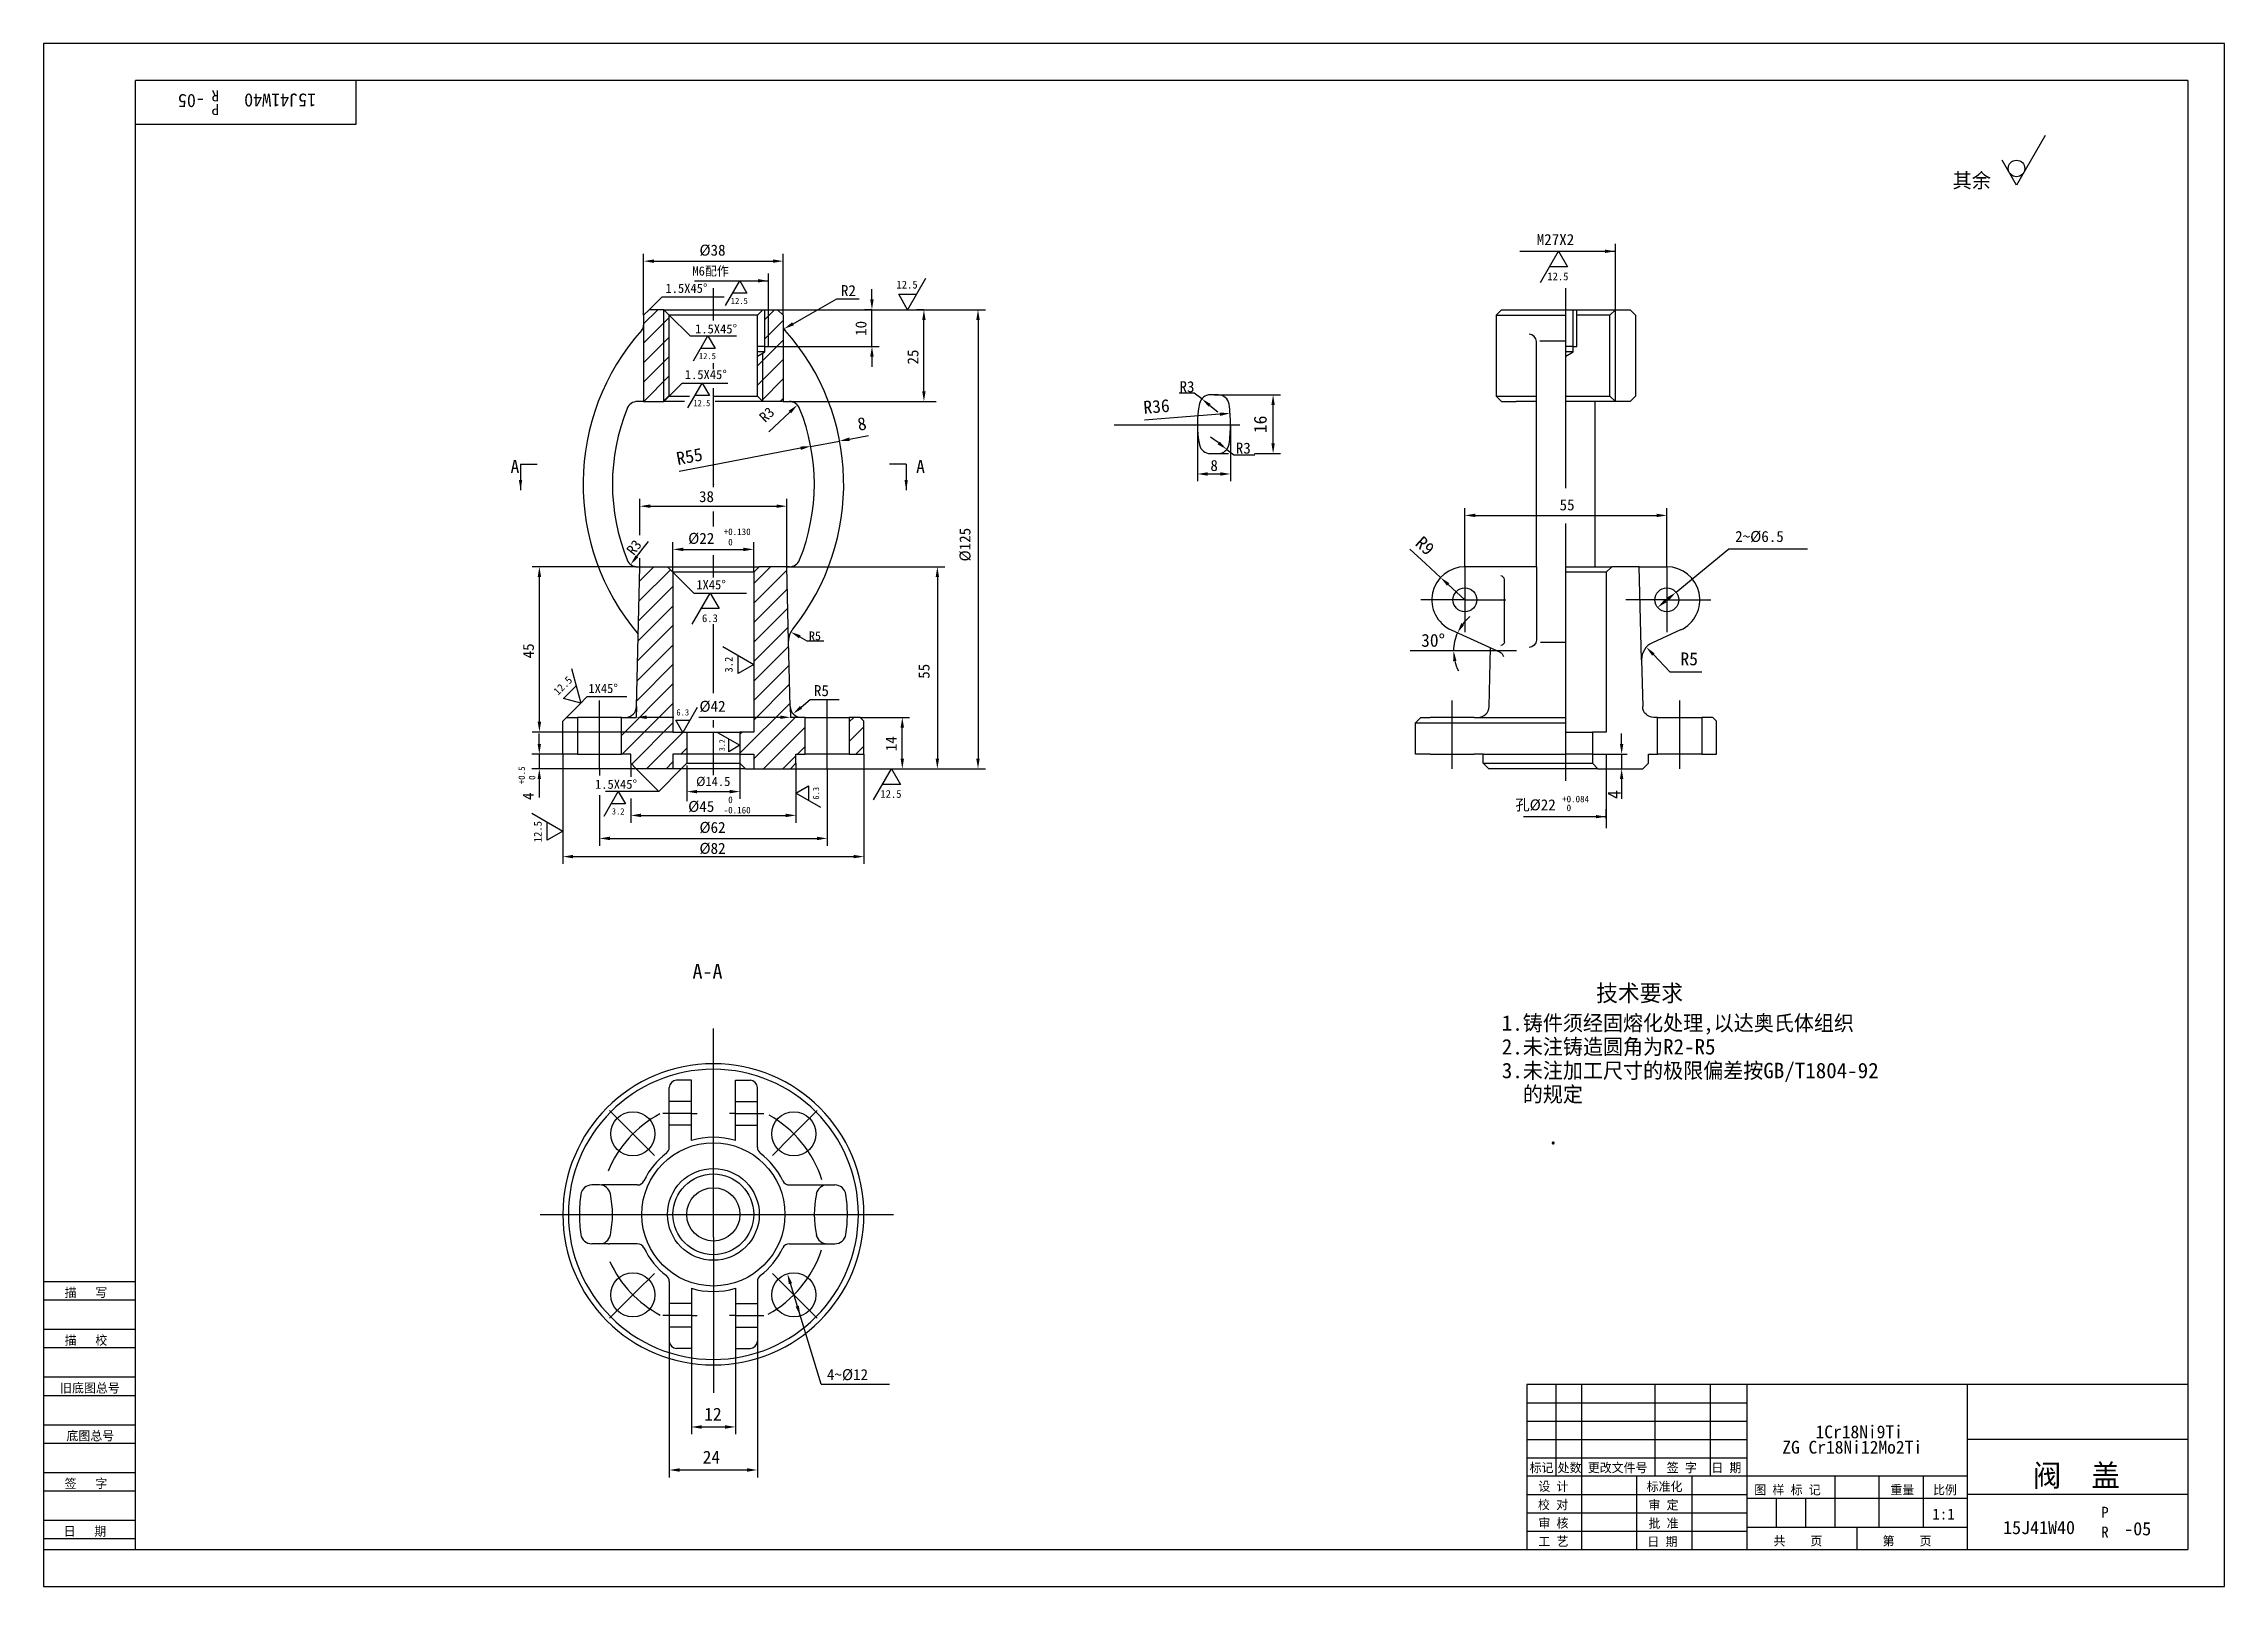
# Model space of a CAD drawing. Header units: metres. Extents: x 0 to 594, y 0 to 420.
import ezdxf

# ---------------------------------------------------------------- set-up
doc = ezdxf.new("R2010")
doc.units = ezdxf.units.M
for name, color, linetype in [('B', 3, 'Continuous'), ('C', 6, 'Continuous'), ('D', 1, 'Continuous'), ('FL', 5, 'Continuous'), ('T', 7, 'Continuous'), ('TL', 4, 'Continuous')]:
    doc.layers.add(name, color=color, linetype=linetype)

# ---------------------------------------------------------------- blocks, each defined once
blk = doc.blocks.new('TUKUN2')
at = {"layer": 'FL'}
for p, q in [((0, 420), (0, 0)), ((594, 420), (0, 420)), ((594, 0), (594, 420)), ((0, 78), (25, 78)), ((0, 70), (25, 70)), ((0, 65), (25, 65)), ((0, 57), (25, 57)), ((412, 30), (412, 55)), ((419, 10), (419, 55)), ((439, 30), (439, 55)), ((454, 30), (454, 55)), ((0, 52), (25, 52)), ((404, 50), (464, 50)), ((0, 44), (25, 44)), ((404, 45), (464, 45)), ((0, 39), (25, 39)), ((404, 40), (464, 40)), ((0, 31), (25, 31)), ((404, 35), (464, 35)), ((449, 10), (449, 30)), ((0, 26), (25, 26)), ((404, 25), (464, 25)), ((0, 18), (25, 18)), ((404, 20), (464, 20)), ((0, 13), (25, 13)), ((404, 15), (464, 15)), ((0, 0), (594, 0))]:
    blk.add_line(p, q, dxfattribs=at)
at = {"layer": 'TL'}
for p, q in [((25, 10), (25, 410)), ((584, 410), (25, 410)), ((85, 410), (85, 398)), ((584, 410), (584, 10)), ((85, 398), (25, 398)), ((0, 83), (25, 83)), ((404, 55), (404, 10)), ((584, 55), (404, 55)), ((464, 10), (464, 55)), ((524, 10), (524, 55)), ((584, 40), (524, 40)), ((524, 30), (404, 30)), ((434, 10), (434, 30)), ((488, 16), (488, 30)), ((500, 16), (500, 30)), ((512, 16), (512, 30)), ((464, 24), (524, 24)), ((472, 16), (472, 24)), ((480, 16), (480, 24)), ((584, 25), (524, 25)), ((524, 16), (464, 16)), ((494, 10), (494, 16)), ((0, 10), (584, 10))]:
    blk.add_line(p, q, dxfattribs=at)
at = {"layer": 'T'}
for s, p in [('描   写', (5.74, 78.76)), ('描   校', (5.74, 65.76)), ('旧底图总号', (4.49, 52.76)), ('底图总号', (6.22, 39.76)), ('标记', (404.75, 31.07)), ('处数', (412.38, 31.07)), ('更改文件号', (420.61, 31.07)), ('签 字', (442.1, 31.07)), ('日 期', (454.23, 31.07)), ('签   字', (5.74, 26.76)), ('校 对', (407.05, 20.99)), ('设 计', (407.14, 25.99)), ('标准化', (436.65, 25.93)), ('审 定', (437.13, 20.93)), ('图 样 标 记', (465.95, 25.04)), ('重量', (503.03, 25.04)), ('比例', (514.64, 25.04)), ('审 核', (407.14, 15.99)), ('批 准', (437.13, 15.93)), ('日   期', (5.45, 13.76)), ('工 艺', (407.14, 10.99)), ('日 期', (436.84, 10.93)), ('共    页', (471.18, 11.13)), ('第    页', (500.9, 11.13))]:
    blk.add_text(s, height=2.5, dxfattribs=at).set_placement(p)

msp = doc.modelspace()

# ---------------------------------------------------------------- linework, layer by layer
for p, q in [((163.43, 343.74), (167.26, 347.57)), ((163.43, 338.44), (170.43, 345.44)), ((196.43, 344.92), (199.08, 347.57)), ((196.43, 339.62), (201.43, 344.62)), ((163.43, 333.13), (170.43, 340.13)), ((194.43, 332.31), (201.43, 339.31)), ((163.43, 327.83), (170.43, 334.83)), ((194.43, 327.01), (201.43, 334.01)), ((163.47, 322.57), (170.43, 329.53)), ((195.61, 322.89), (201.43, 328.71)), ((168.77, 322.57), (170.43, 324.22)), ((200.59, 322.57), (201.43, 323.4)), ((162.2, 268.27), (170.72, 276.78)), ((162.33, 273.7), (166.2, 277.57)), ((193.43, 272.98), (198.02, 277.57)), ((193.43, 267.67), (202.45, 276.69)), ((162.07, 262.83), (171.43, 272.19)), ((193.43, 262.37), (202.57, 271.52)), ((161.8, 251.96), (171.43, 261.58)), ((161.94, 257.39), (171.43, 266.89)), ((193.43, 257.07), (202.7, 266.34)), ((161.67, 246.52), (171.43, 256.28)), ((193.43, 251.76), (202.83, 261.16)), ((193.43, 246.46), (202.95, 255.99)), ((161.54, 241.09), (171.43, 250.98)), ((193.43, 241.16), (203.08, 250.81)), ((157.43, 231.67), (171.43, 245.67)), ((193.43, 235.85), (203.21, 245.63)), ((157.63, 226.57), (171.43, 240.37)), ((189.68, 226.8), (203.33, 240.46)), ((160.18, 223.82), (171.43, 235.07)), ((164.23, 222.57), (174.23, 232.57)), ((189.68, 232.1), (190.14, 232.57)), ((193.43, 225.25), (205.05, 236.87)), ((196.05, 222.57), (207.43, 233.94)), ((219.43, 235.34), (220.66, 236.57)), ((219.43, 230.03), (223.43, 234.03)), ((173.54, 226.57), (175.18, 228.21)), ((201.36, 222.57), (204.93, 226.14)), ((205.36, 226.57), (207.43, 228.64)), ((221.27, 226.57), (223.43, 228.73)), ((169.54, 222.57), (171.43, 224.46))]:
    msp.add_line(p, q)
at = {"layer": 'B'}
for p, q in [((176.43, 132.02), (170.43, 132.02)), ((188.43, 132.02), (194.43, 132.02)), ((176.43, 125.52), (170.43, 125.52)), ((188.43, 125.52), (194.43, 125.52)), ((176.43, 77.02), (170.43, 77.02)), ((188.43, 77.02), (194.43, 77.02)), ((176.43, 70.52), (170.43, 70.52)), ((188.43, 70.52), (194.43, 70.52))]:
    msp.add_line(p, q, dxfattribs=at)
at = {"layer": 'C'}
for p, q in [((182.43, 344.66), (182.43, 353.46)), ((414.63, 298.99), (414.63, 353.46)), ((182.43, 331.34), (182.43, 333.05)), ((182.43, 299.28), (182.43, 326.2)), ((291.62, 316.23), (325.8, 316.23)), ((182.43, 288.58), (182.43, 292.62)), ((414.63, 219.31), (414.63, 289.35)), ((182.43, 274.7), (182.43, 280.71)), ((387.13, 277.57), (387.13, 259.77)), ((442.13, 277.57), (442.13, 259.77)), ((387.13, 268.57), (375.13, 268.57)), ((387.13, 268.57), (398.29, 268.57)), ((442.13, 268.57), (430.97, 268.57)), ((442.13, 268.57), (454.13, 268.57)), ((182.43, 243.13), (182.43, 261.91)), ((151.43, 222.57), (151.43, 241.13)), ((213.43, 222.57), (213.43, 241.13)), ((383.63, 222.57), (383.63, 241.13)), ((445.63, 222.57), (445.63, 241.13)), ((182.43, 233.8), (182.43, 235.8)), ((182.43, 220.86), (182.43, 232.57)), ((182.43, 95.05), (182.43, 151.91)), ((161.21, 122.48), (154.14, 129.55)), ((169.93, 128.77), (168.65, 128.77)), ((176.43, 128.77), (169.93, 128.77)), ((176.43, 128.77), (178.06, 128.77)), ((188.43, 128.77), (186.79, 128.77)), ((188.43, 128.77), (194.92, 128.77)), ((194.92, 128.77), (196.2, 128.77)), ((203.64, 122.48), (210.71, 129.55)), ((166.36, 117.34), (161.21, 122.48)), ((198.5, 117.34), (203.64, 122.48)), ((135.24, 101.27), (231.46, 101.27)), ((182.43, 95.05), (182.43, 52.68)), ((166.36, 85.2), (161.21, 80.05)), ((198.5, 85.2), (203.64, 80.05)), ((161.21, 80.05), (154.14, 72.98)), ((203.64, 80.05), (210.71, 72.98)), ((169.93, 73.77), (168.65, 73.77)), ((176.43, 73.77), (169.93, 73.77)), ((176.43, 73.77), (178.06, 73.77)), ((188.43, 73.77), (186.79, 73.77)), ((188.43, 73.77), (194.92, 73.77)), ((194.92, 73.77), (196.2, 73.77))]:
    msp.add_line(p, q, dxfattribs=at)
for start, end in [(118.11, 157.67), (17.73, 60.62), (298.77, 341.87), (204.49, 242.1)]:
    msp.add_arc((182.43, 101.27), 31, start, end, dxfattribs=at)
at = {"layer": 'D'}
for p, q in [((545.19, 395.03), (537.38, 381.51)), ((537.38, 381.51), (533.48, 388.27)), ((163.43, 346.07), (163.43, 362.78)), ((201.43, 346.07), (201.43, 362.78)), ((402.11, 363.46), (428.13, 363.46)), ((407.73, 355.01), (412.6, 363.46)), ((412.6, 363.46), (415.04, 359.23)), ((428.13, 362.42), (428.13, 365.46)), ((428.13, 347.57), (428.13, 364.5)), ((166.23, 360.78), (198.63, 360.78)), ((197.43, 354.22), (197.43, 357.43)), ((415.04, 359.23), (410.16, 359.23)), ((164.93, 347.57), (168.46, 351.1)), ((168.46, 351.1), (185.36, 351.1)), ((177.29, 355.43), (197.43, 355.43)), ((185.71, 348.67), (189.62, 355.43)), ((191.57, 352.05), (187.66, 352.05)), ((189.62, 355.43), (191.57, 352.05)), ((197.43, 347.57), (197.43, 355.95)), ((206.56, 345.12), (216.06, 350.51)), ((216.06, 350.51), (222.18, 350.51)), ((225.62, 350.37), (225.62, 353.17)), ((235.34, 347.57), (232.9, 351.79)), ((232.9, 351.79), (237.78, 351.79)), ((240.22, 356.02), (235.34, 347.57)), ((170.43, 346.07), (176.08, 340.41)), ((199.93, 347.57), (256.51, 347.57)), ((204.12, 343.74), (206.56, 345.12)), ((225.62, 347.57), (223.62, 347.57)), ((225.62, 337.57), (225.62, 347.57)), ((239.78, 347.57), (237.78, 347.57)), ((239.78, 325.37), (239.78, 344.77)), ((254.51, 344.77), (254.51, 225.37)), ((176.08, 340.41), (188.69, 340.41)), ((177.03, 333.65), (180.93, 340.41)), ((180.93, 340.41), (182.88, 337.03)), ((182.88, 337.03), (178.98, 337.03)), ((197.43, 337.57), (227.62, 337.57)), ((225.62, 334.77), (225.62, 331.97)), ((170.43, 324.07), (173.96, 327.6)), ((173.96, 327.6), (186.41, 327.6)), ((175.5, 320.84), (179.4, 327.6)), ((179.4, 327.6), (181.36, 324.22)), ((181.36, 324.22), (177.45, 324.22)), ((203.13, 322.57), (243.11, 322.57)), ((313.43, 324.87), (309.27, 324.87)), ((315.47, 323.3), (313.43, 324.87)), ((317.63, 321.52), (319.79, 319.74)), ((318.96, 324.41), (336.89, 324.41)), ((334.89, 311.18), (334.89, 321.61)), ((198.99, 315.67), (197.53, 314.29)), ((203.28, 319.71), (198.99, 315.67)), ((308.91, 318.19), (299.85, 317.45)), ((320.38, 319.12), (308.91, 318.19)), ((314.27, 316.23), (314.27, 300.84)), ((323.29, 316.23), (323.29, 300.84)), ((206.2, 309.86), (182.16, 305.27)), ((208.91, 310.31), (216.78, 311.8)), ((219.53, 312.33), (222.28, 312.85)), ((222.28, 312.85), (224.66, 313.3)), ((319.92, 311.39), (317.81, 312.87)), ((320.08, 311.27), (319.92, 311.39)), ((322.26, 309.52), (324.16, 308.01)), ((129.91, 305.53), (129.91, 298.39)), ((129.91, 305.53), (134.46, 305.53)), ((182.16, 305.27), (173.07, 303.53)), ((234.95, 305.53), (230.4, 305.53)), ((234.95, 305.53), (234.95, 298.39)), ((318.96, 308.38), (322.77, 308.38)), ((324.16, 308.01), (328.2, 308.01)), ((328.2, 308.01), (329.93, 308.01)), ((329.81, 308.38), (336.89, 308.38)), ((182.43, 300.07), (182.43, 299.95)), ((317.07, 302.84), (320.49, 302.84)), ((162.43, 286.15), (162.43, 296.07)), ((165.23, 294.07), (199.63, 294.07)), ((202.43, 277.57), (202.43, 296.07)), ((387.13, 277.57), (387.13, 293.56)), ((389.93, 291.56), (439.33, 291.56)), ((442.13, 277.57), (442.13, 293.56)), ((161.6, 280.41), (163.31, 282.63)), ((162.43, 277.57), (162.43, 279.88)), ((163.31, 282.63), (164.74, 284.47)), ((171.43, 276.07), (171.43, 284.31)), ((174.23, 282.31), (190.63, 282.31)), ((193.43, 276.07), (193.43, 284.31)), ((376.38, 278.45), (372.14, 282.35)), ((444.64, 270.63), (458.99, 282.44)), ((458.99, 282.44), (480.45, 282.44)), ((161.41, 277.57), (133.04, 277.57)), ((135.04, 235.37), (135.04, 274.77)), ((171.43, 276.07), (177.08, 270.41)), ((203.44, 277.57), (245.44, 277.57)), ((243.44, 274.77), (243.44, 225.37)), ((380.5, 274.66), (376.38, 278.45)), ((448.97, 274.19), (449.03, 274.25)), ((176.67, 261.96), (181.54, 270.41)), ((177.08, 270.41), (191.44, 270.41)), ((181.54, 270.41), (183.98, 266.19)), ((382.57, 272.76), (387.13, 268.57)), ((442.48, 268.86), (441.78, 268.28)), ((183.98, 266.19), (179.11, 266.19)), ((184.98, 255.87), (193.43, 250.99)), ((205.98, 258.5), (207.92, 257.46)), ((207.92, 257.46), (211.38, 257.46)), ((211.38, 257.46), (212.54, 257.46)), ((143.82, 249.91), (146.35, 240.49)), ((189.2, 248.55), (189.2, 253.43)), ((193.43, 250.99), (189.2, 248.55)), ((401.21, 254.7), (372.22, 254.7)), ((438.47, 253.68), (442.95, 249)), ((141.63, 241.75), (145.08, 245.2)), ((442.95, 249), (445.75, 249)), ((445.75, 249), (451.67, 249)), ((146.35, 240.49), (141.63, 241.75)), ((142.43, 236.57), (145.96, 240.1)), ((145.96, 240.1), (148.08, 242.23)), ((148.08, 242.23), (158.83, 242.23)), ((161.5, 239.5), (161.43, 236.57)), ((178.05, 239.24), (174.14, 232.48)), ((203.36, 239.5), (203.43, 236.57)), ((206.3, 239.32), (208.83, 241.41)), ((208.83, 241.41), (211.63, 241.41)), ((211.63, 241.41), (216.72, 241.41)), ((171.43, 232.57), (133.04, 232.57)), ((135.02, 229.37), (135.02, 232.17)), ((158.5, 236.57), (161.43, 236.57)), ((164.23, 236.6), (171.62, 236.6)), ((174.14, 232.48), (172.19, 235.86)), ((172.19, 235.86), (176.1, 235.86)), ((178.43, 236.6), (200.63, 236.6)), ((183.59, 232.49), (189.68, 228.97)), ((206.35, 236.57), (203.43, 236.57)), ((222.43, 236.57), (235.89, 236.57)), ((233.89, 225.37), (233.89, 233.77)), ((429.82, 229.37), (429.82, 232.17)), ((141.43, 226.57), (133.02, 226.57)), ((135.02, 226.57), (135.02, 222.57)), ((141.43, 226.57), (141.43, 196.67)), ((186.64, 227.22), (186.64, 230.73)), ((189.68, 228.97), (186.64, 227.22)), ((223.43, 226.57), (223.43, 196.67)), ((425.63, 226.57), (431.37, 226.57)), ((429.82, 226.57), (429.82, 222.57)), ((161.43, 222.57), (133.02, 222.57)), ((151.43, 222.57), (151.43, 220.75)), ((159.93, 224.07), (159.93, 220.37)), ((161.43, 222.57), (167.55, 216.44)), ((173.68, 222.57), (167.55, 216.44)), ((175.18, 223.52), (175.18, 213.81)), ((189.68, 224.07), (189.68, 214.36)), ((203.43, 222.57), (235.89, 222.57)), ((204.93, 224.07), (204.93, 207.89)), ((213.43, 222.57), (213.43, 201.62)), ((226.07, 214.12), (230.94, 222.57)), ((230.94, 222.57), (233.38, 218.34)), ((235.89, 222.57), (245.44, 222.57)), ((245.44, 222.57), (256.51, 222.57)), ((425.63, 222.57), (425.63, 206.43)), ((425.63, 222.57), (431.31, 222.57)), ((135.02, 219.77), (135.02, 216.97)), ((135.02, 216.97), (135.02, 214.74)), ((151.43, 215.41), (151.43, 201.62)), ((152.64, 209.68), (156.54, 216.44)), ((167.55, 216.44), (153.02, 216.44)), ((156.54, 216.44), (158.49, 213.06)), ((159.93, 214.46), (159.93, 207.89)), ((177.98, 216.36), (186.88, 216.36)), ((204.93, 215.96), (208.31, 217.91)), ((211.69, 212.06), (204.93, 215.96)), ((208.31, 217.91), (208.31, 214.01)), ((233.38, 218.34), (228.51, 218.34)), ((429.82, 219.77), (429.82, 216.97)), ((429.82, 216.97), (429.82, 214.38)), ((132.98, 210.49), (141.43, 205.61)), ((137.2, 203.17), (137.2, 208.05)), ((158.49, 213.06), (154.59, 213.06)), ((162.73, 209.89), (202.13, 209.89)), ((403.08, 209.55), (425.63, 209.55)), ((425.63, 209.02), (425.63, 211.55)), ((141.43, 205.61), (137.2, 203.17)), ((154.23, 203.62), (210.63, 203.62)), ((144.23, 198.67), (220.63, 198.67)), ((211.76, 55.03), (203.41, 82.41)), ((170.43, 66.77), (170.43, 29.68)), ((194.43, 66.77), (194.43, 29.68)), ((176.43, 64.77), (176.43, 41.39)), ((188.43, 64.77), (188.43, 41.39)), ((211.76, 55.03), (230.36, 55.03)), ((179.23, 43.39), (185.63, 43.39)), ((173.23, 31.68), (191.63, 31.68))]:
    msp.add_line(p, q, dxfattribs=at)
msp.add_circle((537.38, 386.02), 2.25, dxfattribs=at)
for start, end in [(128.69, 142.19), (155.68, 180), (193.49, 206.99)]:
    msp.add_arc((395.97, 254.7), 11.92, start, end, dxfattribs=at)
for points in [[(425.33, 363.91), (428.13, 363.46), (425.33, 363.01)], [(166.23, 361.25), (166.23, 360.32), (163.43, 360.78)], [(198.63, 361.25), (198.63, 360.32), (201.43, 360.78)], [(194.63, 355.88), (197.43, 355.43), (194.63, 354.98)], [(225.15, 350.37), (226.09, 350.37), (225.62, 347.57)], [(239.31, 344.77), (240.24, 344.77), (239.78, 347.57)], [(254.04, 344.77), (254.97, 344.77), (254.51, 347.57)], [(204.35, 343.33), (203.89, 344.15), (201.69, 342.36)], [(225.15, 334.77), (226.09, 334.77), (225.62, 337.57)], [(203.6, 319.37), (202.96, 320.05), (205.32, 321.63)], [(239.31, 325.37), (240.24, 325.37), (239.78, 322.57)], [(317.33, 321.16), (317.92, 321.88), (315.47, 323.3)], [(334.42, 321.61), (335.35, 321.61), (334.89, 324.41)], [(320.42, 318.65), (320.35, 319.58), (323.18, 319.35)], [(206.29, 309.4), (206.11, 310.31), (208.95, 310.38)], [(219.44, 312.79), (219.62, 311.87), (216.78, 311.8)], [(319.78, 310.9), (320.37, 311.63), (322.26, 309.52)], [(334.42, 311.18), (335.35, 311.18), (334.89, 308.38)], [(317.07, 303.31), (317.07, 302.38), (314.27, 302.84)], [(320.49, 303.31), (320.49, 302.38), (323.29, 302.84)], [(129.46, 301.19), (129.91, 298.39), (130.36, 301.19)], [(235.4, 301.19), (234.95, 298.39), (234.5, 301.19)], [(165.23, 294.54), (165.23, 293.61), (162.43, 294.07)], [(199.63, 294.54), (199.63, 293.61), (202.43, 294.07)], [(389.93, 292.03), (389.93, 291.1), (387.13, 291.56)], [(439.33, 292.03), (439.33, 291.1), (442.13, 291.56)], [(161.97, 280.13), (161.23, 280.7), (159.89, 278.2)], [(174.23, 282.77), (174.23, 281.84), (171.43, 282.31)], [(190.63, 282.77), (190.63, 281.84), (193.43, 282.31)], [(134.57, 274.77), (135.51, 274.77), (135.04, 277.57)], [(242.98, 274.77), (243.91, 274.77), (243.44, 277.57)], [(382.25, 272.42), (382.88, 273.11), (380.5, 274.66)], [(442.08, 267.92), (441.49, 268.64), (439.62, 266.5)], [(442.77, 268.49), (442.18, 269.22), (444.64, 270.63)], [(386.95, 261.76), (386.15, 262.25), (385.11, 259.61)], [(205.76, 258.09), (206.21, 258.91), (203.52, 259.83)], [(438.13, 253.36), (438.81, 254), (436.53, 255.7)], [(383.92, 251.86), (384.84, 251.97), (384.05, 254.7)], [(206.6, 238.96), (206.01, 239.68), (204.14, 237.54)], [(134.57, 235.37), (135.51, 235.37), (135.04, 232.57)], [(164.23, 237.07), (164.23, 236.14), (161.43, 236.6)], [(200.63, 237.07), (200.63, 236.14), (203.43, 236.6)], [(233.42, 233.77), (234.36, 233.77), (233.89, 236.57)], [(134.55, 229.37), (135.49, 229.37), (135.02, 226.57)], [(429.36, 229.37), (430.29, 229.37), (429.82, 226.57)], [(134.55, 219.77), (135.49, 219.77), (135.02, 222.57)], [(233.42, 225.37), (234.36, 225.37), (233.89, 222.57)], [(242.98, 225.37), (243.91, 225.37), (243.44, 222.57)], [(254.04, 225.37), (254.97, 225.37), (254.51, 222.57)], [(429.36, 219.77), (430.29, 219.77), (429.82, 222.57)], [(177.98, 216.83), (177.98, 215.9), (175.18, 216.36)], [(186.88, 216.83), (186.88, 215.9), (189.68, 216.36)], [(162.73, 210.36), (162.73, 209.43), (159.93, 209.89)], [(202.13, 210.36), (202.13, 209.43), (204.93, 209.89)], [(422.83, 210), (425.63, 209.55), (422.83, 209.1)], [(154.23, 204.09), (154.23, 203.15), (151.43, 203.62)], [(210.63, 204.09), (210.63, 203.15), (213.43, 203.62)], [(144.23, 199.14), (144.23, 198.21), (141.43, 198.67)], [(220.63, 199.14), (220.63, 198.21), (223.43, 198.67)], [(202.97, 82.27), (203.86, 82.54), (202.6, 85.09)], [(204.83, 76.15), (205.73, 76.42), (206.1, 73.61)], [(179.23, 43.86), (179.23, 42.92), (176.43, 43.39)], [(185.63, 43.86), (185.63, 42.92), (188.43, 43.39)], [(173.23, 32.15), (173.23, 31.22), (170.43, 31.68)], [(191.63, 32.15), (191.63, 31.22), (194.43, 31.68)]]:
    msp.add_solid(points, dxfattribs=at)
at = {"layer": 'FL'}
for p, q in [((168.93, 322.57), (168.93, 347.57)), ((197.43, 337.57), (197.43, 347.57)), ((417.63, 337.57), (417.63, 347.57)), ((428.13, 322.57), (428.13, 347.57)), ((195.93, 322.57), (195.93, 335.78))]:
    msp.add_line(p, q, dxfattribs=at)
at = {"layer": 'TL'}
for p, q in [((164.93, 347.57), (163.43, 346.07)), ((163.43, 346.07), (163.43, 343.34)), ((168.93, 347.57), (164.93, 347.57)), ((168.93, 347.57), (195.93, 347.57)), ((170.43, 346.07), (168.93, 347.57)), ((170.43, 324.07), (170.43, 346.07)), ((194.43, 346.07), (170.43, 346.07)), ((196.43, 347.57), (199.93, 347.57)), ((199.93, 347.57), (201.43, 346.07)), ((201.43, 346.07), (201.43, 343.34)), ((395.63, 346.07), (414.63, 346.07)), ((397.13, 347.57), (428.13, 347.57)), ((426.63, 346.07), (417.63, 346.07)), ((163.43, 343.34), (163.43, 322.57)), ((201.43, 343.34), (201.43, 322.57)), ((406.63, 322.57), (406.63, 338.88)), ((407.53, 339.05), (414.63, 339.05)), ((196.43, 337.57), (194.43, 337.57)), ((196.43, 336.07), (194.43, 336.07)), ((194.43, 324.07), (194.43, 335.41)), ((196.43, 337.57), (197.43, 337.57)), ((196.43, 336.07), (196.43, 336.57)), ((416.63, 337.57), (414.63, 337.57)), ((416.63, 336.07), (414.63, 336.07)), ((416.63, 337.57), (417.63, 337.57)), ((163.47, 322.57), (161.72, 322.57)), ((163.43, 322.57), (168.93, 322.57)), ((168.93, 322.57), (170.43, 324.07)), ((174.56, 322.57), (168.93, 322.57)), ((170.43, 324.07), (175.91, 324.07)), ((182.49, 324.07), (194.43, 324.07)), ((195.93, 322.57), (182.88, 322.57)), ((195.93, 322.57), (194.43, 324.07)), ((201.43, 322.57), (195.93, 322.57)), ((201.43, 322.57), (203.13, 322.57)), ((319.92, 324.39), (317.78, 324.39)), ((395.63, 324.07), (406.63, 324.07)), ((406.63, 322.57), (401.13, 322.57)), ((406.63, 277.57), (406.63, 322.57)), ((414.63, 324.07), (426.63, 324.07)), ((428.13, 322.57), (414.63, 322.57)), ((422.63, 277.57), (422.63, 322.57)), ((317.78, 308.39), (319.92, 308.39)), ((317.78, 308.39), (319.92, 308.39)), ((161.41, 277.57), (162.43, 277.57)), ((169.93, 277.57), (194.93, 277.57)), ((171.43, 276.07), (169.93, 277.57)), ((193.43, 276.07), (171.43, 276.07)), ((193.43, 276.07), (194.93, 277.57)), ((203.13, 277.57), (194.93, 277.57)), ((202.92, 257.33), (202.43, 277.57)), ((202.43, 277.57), (203.44, 277.57)), ((406.63, 277.57), (387.13, 277.57)), ((397.89, 257.17), (397.89, 274.07)), ((406.63, 277.57), (406.63, 257.62)), ((414.63, 277.57), (427.13, 277.57)), ((425.63, 276.07), (414.63, 276.07)), ((425.63, 276.07), (427.13, 277.57)), ((425.63, 276.07), (425.63, 232.57)), ((434.63, 277.57), (442.13, 277.57)), ((203.36, 239.5), (202.92, 257.33)), ((383.42, 260.37), (396.7, 254.37)), ((407.76, 257.09), (414.63, 257.09)), ((445.84, 260.37), (438.19, 256.91)), ((435.25, 252.23), (435.56, 239.5)), ((157.43, 236.57), (145.43, 236.57)), ((175.18, 232.57), (189.68, 232.57)), ((207.43, 236.57), (206.35, 236.57)), ((207.43, 236.57), (219.43, 236.57)), ((207.43, 226.57), (207.43, 236.57)), ((373.63, 235.07), (375.13, 236.57)), ((373.63, 235.07), (414.63, 235.07)), ((389.63, 236.57), (377.63, 236.57)), ((390.7, 236.57), (414.63, 236.57)), ((414.63, 232.57), (421.88, 232.57)), ((425.63, 232.57), (421.88, 232.57)), ((421.88, 232.57), (421.88, 226.57)), ((439.63, 236.57), (451.63, 236.57)), ((145.43, 226.57), (157.43, 226.57)), ((189.68, 226.57), (175.18, 226.57)), ((219.43, 226.57), (207.43, 226.57)), ((377.63, 226.57), (389.63, 226.57)), ((392.13, 226.57), (414.63, 226.57)), ((421.88, 226.57), (414.63, 226.57)), ((421.88, 226.57), (425.63, 226.57)), ((425.63, 226.57), (425.63, 222.57)), ((437.13, 224.07), (437.13, 226.57)), ((437.13, 226.57), (439.63, 226.57)), ((451.63, 226.57), (439.63, 226.57)), ((191.18, 222.57), (173.68, 222.57)), ((175.18, 224.07), (189.68, 224.07)), ((392.13, 224.07), (414.63, 224.07)), ((414.63, 224.07), (421.88, 224.07)), ((425.63, 222.57), (435.63, 222.57)), ((435.63, 222.57), (437.13, 224.07)), ((176.43, 137.77), (172.43, 137.77)), ((176.43, 121.39), (176.43, 137.77)), ((188.43, 121.39), (188.43, 137.77)), ((188.43, 137.77), (192.43, 137.77)), ((170.43, 119.52), (170.43, 135.77)), ((194.43, 119.52), (194.43, 135.77)), ((151.44, 109.27), (149.3, 109.27)), ((153.79, 109.27), (152.09, 109.27)), ((161.71, 109.27), (153.79, 109.27)), ((203.14, 109.27), (213.41, 109.27)), ((213.41, 109.27), (215.55, 109.27)), ((213.41, 109.27), (215.55, 109.27)), ((151.44, 93.27), (149.3, 93.27)), ((153.79, 93.27), (151.44, 93.27)), ((153.79, 93.27), (154.17, 93.27)), ((161.71, 93.27), (154.17, 93.27)), ((203.14, 93.27), (213.41, 93.27)), ((213.41, 93.27), (215.55, 93.27)), ((213.41, 93.27), (215.55, 93.27)), ((170.43, 83.02), (170.43, 66.77)), ((176.43, 81.14), (176.43, 64.77)), ((188.43, 81.14), (188.43, 64.77)), ((194.43, 83.02), (194.43, 66.77)), ((176.43, 64.77), (172.43, 64.77)), ((188.43, 64.77), (192.43, 64.77))]:
    msp.add_line(p, q, dxfattribs=at)
for points in [[(194.43, 335.41), (194.43, 346.07), (195.93, 347.57)], [(195.93, 347.57), (196.43, 347.57)], [(196.43, 336.57), (196.43, 337.57), (196.43, 347.57)], [(397.13, 347.57), (395.63, 346.07)], [(395.63, 346.07), (395.63, 324.07), (397.13, 322.57), (401.13, 322.57)], [(414.63, 334.91), (416.63, 336.07), (416.63, 337.07), (416.63, 347.57)], [(421.63, 346.07), (421.63, 346.05)], [(428.63, 347.57), (432.13, 347.57), (433.63, 346.07), (433.63, 324.07), (432.13, 322.57), (428.13, 322.57), (426.63, 324.07), (426.63, 335.41), (426.63, 346.07), (428.13, 347.57)], [(428.13, 347.57), (428.63, 347.57)], [(194.43, 334.91), (196.43, 336.07)], [(171.43, 276.07), (171.43, 232.57), (175.18, 232.57), (175.18, 226.57), (171.43, 226.57), (171.43, 222.57), (161.43, 222.57), (159.93, 224.07), (159.93, 226.57), (157.43, 226.57)], [(193.43, 276.07), (193.43, 232.57), (189.68, 232.57), (189.68, 226.57), (193.43, 226.57), (193.43, 222.57), (203.43, 222.57), (204.93, 224.07), (204.93, 226.57), (207.43, 226.57)], [(435.25, 252.23), (434.63, 277.57), (427.13, 277.57)], [(393.7, 239.5), (394.09, 255.55)], [(377.63, 226.57), (373.63, 226.57), (373.63, 235.07)], [(375.13, 236.57), (377.63, 236.57)], [(175.18, 226.57), (175.18, 224.07), (173.68, 222.57), (171.43, 222.57)], [(189.68, 226.57), (189.68, 224.07), (191.18, 222.57), (193.43, 222.57)], [(423.38, 222.57), (393.63, 222.57), (392.13, 224.07), (392.13, 226.57), (389.63, 226.57)], [(421.88, 226.57), (421.88, 224.07), (423.38, 222.57), (425.63, 222.57)]]:
    msp.add_lwpolyline(points, dxfattribs=at)
for points in [[(406.63, 338.88, 0.41), (404.63, 340.88, 0.41)], [(157.43, 226.57), (157.43, 236.57), (158.5, 236.57, 0.41), (161.5, 239.5), (162.43, 277.57), (169.93, 277.57)], [(397.89, 274.07, 0.41), (396.89, 275.07, 0.41)], [(397.89, 257.17, -0.41), (396.89, 256.17, -0.41)], [(406.63, 257.62, -0.41), (404.63, 255.62, -0.41)], [(396.7, 254.37, -0.2), (397.63, 253.15, -0.2)], [(389.63, 236.57), (390.7, 236.57, 0.41), (393.7, 239.5)], [(439.63, 226.57), (439.63, 236.57), (438.56, 236.57, -0.41), (435.56, 239.5)]]:
    msp.add_lwpolyline(points, format="xyb", dxfattribs=at)
for points in [[(145.43, 236.57), (145.43, 226.57), (141.43, 226.57), (141.43, 235.57), (142.43, 236.57)], [(219.43, 236.57), (219.43, 226.57), (223.43, 226.57), (223.43, 235.57), (222.43, 236.57)], [(451.63, 236.57), (451.63, 226.57), (455.63, 226.57), (455.63, 235.57), (454.63, 236.57)]]:
    msp.add_lwpolyline(points, close=True, dxfattribs=at)
for centre, radius in [((387.13, 268.57), 3.25), ((442.13, 268.57), 3.25), ((160.51, 123.19), 6), ((204.35, 123.19), 6), ((182.43, 101.27), 19.5), ((182.43, 101.27), 12.5), ((182.43, 101.27), 11), ((182.43, 101.27), 7.25), ((160.51, 79.35), 6), ((204.35, 79.35), 6)]:
    msp.add_circle(centre, radius, dxfattribs=at)
for centre, radius, start, end in [((209.93, 300.07), 63, 138.26, 220.44), ((161.43, 343.34), 2, 318.26, 0), ((203.43, 343.34), 2, 180, 221.74), ((154.93, 300.07), 63, 321.2, 41.74), ((161.72, 319.57), 3, 90, 157.98), ((203.13, 319.57), 3, 22.02, 90), ((341.77, 316.39), 27.5, 168.22, 191.78), ((317.78, 321.39), 3, 90, 168.22), ((319.92, 321.39), 3, 8.58, 90), ((286.79, 316.39), 36.5, 0, 8.58), ((209.93, 300.07), 55, 157.98, 202.02), ((154.93, 300.07), 55, 337.98, 22.02), ((286.79, 316.39), 36.5, 351.42, 0), ((317.78, 311.39), 3, 191.78, 270), ((319.92, 311.39), 3, 270, 351.42), ((161.72, 280.57), 3, 202.02, 270), ((203.13, 280.57), 3, 270, 337.98), ((387.13, 268.57), 9, 90, 245.68), ((442.13, 268.57), 9, 294.32, 90), ((207.92, 257.46), 5, 141.2, 181.4), ((440.25, 252.35), 5, 114.32, 181.4), ((206.35, 239.57), 3, 181.4, 270), ((182.43, 101.27), 41, 0, 180), ((182.43, 101.27), 39.5, 0, 180), ((172.43, 135.77), 2, 90, 180), ((192.43, 135.77), 2, 0, 90), ((168.43, 119.52), 2, 307.5, 0), ((182.43, 101.27), 21, 73.4, 106.6), ((196.43, 119.52), 2, 180, 232.5), ((182.43, 101.27), 21, 127.5, 154.23), ((182.43, 101.27), 21, 25.77, 52.5), ((149.3, 106.27), 3, 90, 171.42), ((151.44, 106.27), 3, 11.78, 90), ((161.71, 111.27), 2, 270, 334.23), ((203.14, 111.27), 2, 205.77, 270), ((213.41, 106.27), 3, 90, 168.22), ((215.55, 106.27), 3, 8.58, 90), ((182.43, 101.27), 41, 180, 0), ((182.43, 101.27), 39.5, 180, 0), ((182.43, 101.27), 36.5, 171.42, 180), ((182.43, 101.27), 36.5, 180, 188.58), ((127.46, 101.27), 27.5, 348.22, 11.78), ((237.4, 101.27), 27.5, 168.22, 191.78), ((182.43, 101.27), 36.5, 0, 8.58), ((182.43, 101.27), 36.5, 351.42, 0), ((149.3, 96.27), 3, 188.58, 270), ((151.44, 96.27), 3, 270, 348.22), ((213.41, 96.27), 3, 191.78, 270), ((215.55, 96.27), 3, 270, 351.42), ((161.71, 91.27), 2, 25.77, 90), ((182.43, 101.27), 21, 205.77, 232.5), ((182.43, 101.27), 21, 307.5, 334.23), ((203.14, 91.27), 2, 90, 154.23), ((168.43, 83.02), 2, 0, 52.5), ((196.43, 83.02), 2, 127.5, 180), ((182.43, 101.27), 21, 253.4, 286.6), ((172.43, 66.77), 2, 180, 270), ((192.43, 66.77), 2, 270, 0)]:
    msp.add_arc(centre, radius, start, end, dxfattribs=at)

# ---------------------------------------------------------------- block references
at = {"layer": 'D'}
msp.add_blockref('TUKUN2', (0, 0), dxfattribs=at)

# ---------------------------------------------------------------- texts
for s, height, rotation, p in [('-05', 3.6, 180, (43.92, 406.24)), ('R', 3, 180, (47.78, 407.25)), ('15J41W40', 3.6, 180, (74.22, 406.4)), ('P', 3, 180, (47.78, 403.53)), ('10', 3, 90, (224.12, 340.43)), ('25', 3, 90, (238.28, 332.64)), ('R3', 2.8, 43.3, (196.54, 316.69)), ('R36', 3.5, 4.64, (299.71, 319.2)), ('8', 3.5, 10.76, (222.04, 314.59)), ('16', 3.5, 90, (333.14, 313.97)), ('R55', 3.5, 10.81, (172.74, 305.25)), ('%%c125', 3, 90, (252.46, 279.03)), ('R9', 3.5, 317.41, (373.33, 283.63)), ('R3', 2.8, 52.28, (160.75, 280.52)), ('45', 3, 90, (133.54, 252.64)), ('3.2', 2.12, 90, (187.66, 248.77)), ('55', 3, 90, (241.3, 247.08)), ('12.5', 2.12, 45, (140.13, 242.42)), ('3.2', 1.53, 90, (185.53, 227.37)), ('14', 3, 90, (232.39, 227.35)), ('+0.5', 1.8, 90, (131.12, 218.34)), (' 0', 1.8, 90, (133.94, 218.34)), ('4', 3, 90, (133.52, 214.09)), ('6.3', 1.7, 90, (211.24, 214.18)), ('4', 3.5, 90, (429.55, 214.38)), ('12.5', 2.12, 90, (135.66, 202.58))]:
    msp.add_text(s, height=height, rotation=rotation, dxfattribs=at).set_placement(p)
for s, height, p in [('其余', 4, (519.99, 380.74)), ('%%C38', 3, (178.64, 362.28)), ('M27X2', 3, (406.7, 365.17)), ('M6配作', 2.5, (176.72, 356.86)), ('12.5', 2.12, (409.57, 355.57)), ('1.5X45%%d', 2.5, (169.38, 352.15)), ('12.5', 1.7, (187.19, 349.12)), ('R2', 3, (217.18, 351.26)), ('12.5', 2.12, (232.3, 353.33)), ('1.5X45%%d', 2.5, (177.45, 341.1)), ('12.5', 1.7, (178.5, 334.1)), ('1.5X45%%d', 2.5, (174.65, 328.67)), ('R3', 3, (309.39, 325.1)), ('12.5', 1.7, (176.98, 321.29)), ('R3', 3, (324.73, 308.38)), ('A', 3.5, (127.19, 303.14)), ('A', 3.5, (237.66, 303.14)), ('8', 3, (317.81, 303.65)), ('38', 3, (178.51, 295.19)), ('55', 3, (412.92, 292.94)), ('%%C22', 3, (175.57, 283.81)), ('+0.130', 1.8, (185.24, 286.21)), (' 0', 1.8, (185.24, 283.39)), ('2%%126%%c6.5', 3, (460.75, 284.33)), ('1X45%%d', 2.5, (177.78, 271.44)), ('6.3', 2.12, (179.32, 262.52)), ('R5', 2.4, (208.47, 257.57)), ('30%%d', 3.5, (375.2, 255.8)), ('R5', 3.5, (445.84, 250.75)), ('1X45%%d', 2.5, (148.38, 243.2)), ('R5', 3, (209.82, 242.36)), ('6.3', 1.7, (172.36, 237.09)), ('%%C42', 3, (178.64, 238.1)), ('%%C14.5', 2.5, (177.74, 217.89)), ('1.5X45%%d', 2.5, (150.2, 217.13)), ('%%C45', 3, (175.57, 210.84)), (' 0', 1.8, (185.24, 213.24)), ('12.5', 2.12, (227.91, 214.68)), ('孔%%C22', 3, (400.87, 211.27)), ('+0.084', 1.8, (413.61, 213.45)), ('3.2', 1.7, (154.76, 210.13)), ('%%C62', 3, (178.64, 205.12)), ('-0.160', 1.8, (185.24, 210.42)), (' 0', 1.8, (413.61, 211.05)), ('%%C82', 3, (178.64, 199.42)), ('A-A', 4, (176.75, 165.46)), ('           技术要求', 4.55, (388.84, 159.24)), ('1.铸件须经固熔化处理,以达奥氏体组织', 4.2, (397.18, 151.27)), ('2.未注铸造圆角为R2-R5', 4.2, (397.18, 144.81)), ('3.未注加工尺寸的极限偏差按GB/T1804-92', 4.2, (397.18, 138.34)), ('  的规定', 4.2, (397.18, 131.87)), ('.', 4.8, (409.53, 120.33)), ('4%%126%%C12', 3, (213.37, 56.15)), ('12', 3.5, (179.93, 45.14)), ('1Cr18Ni9Ti', 3.5, (482.63, 40.32)), ('24', 3.5, (179.51, 33.43)), ('ZG Cr18Ni12Mo2Ti', 3.5, (473.58, 36.14)), ('阀  盖', 6, (541.8, 27.19)), ('1:1', 3, (514.43, 18.19)), ('15J41W40', 3.6, (533.72, 14.22)), ('P', 3, (560.44, 18.67)), ('R', 3, (560.44, 13.28)), ('-05', 3.6, (566.72, 13.89))]:
    msp.add_text(s, height=height, dxfattribs=at).set_placement(p)

doc.saveas('drawing.dxf')
